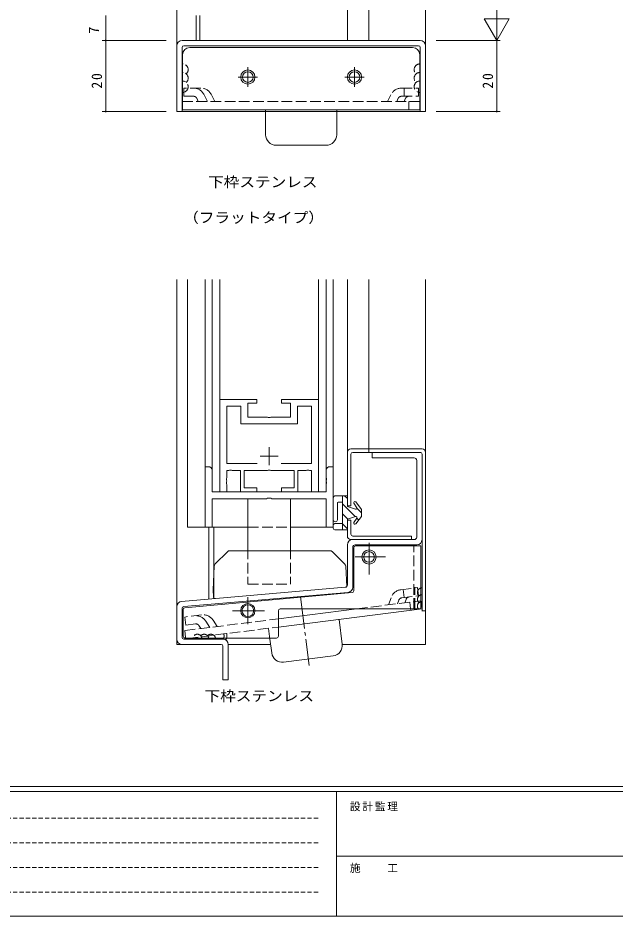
# Model space of a CAD drawing. Units: millimetres on the paper. Extents: x -420 to 373, y -297 to 267.
# Drawn here: x -249.7 to -81.7, y -297 to -44.4 of the extents above; entities that cross this region are included whole.
import ezdxf
from ezdxf.enums import TextEntityAlignment as Align

# ---------------------------------------------------------------- set-up
doc = ezdxf.new("R2010")
doc.units = ezdxf.units.MM
for name, pattern in [('CHAIN2', [12, 9, -1, 1, -1]), ('DASHED1', [1.8, 1.2, -0.6]), ('DASHED3', [4, 3, -1])]:
    doc.linetypes.add(name, pattern=pattern)
for name, color, linetype, lineweight in [('0-1_YKK_ZWAK', 7, 'Continuous', 9), ('0-3_YKK_11', 7, 'Continuous', 9), ('0-4_YKK_13', 4, 'Continuous', 9), ('0-5_YKK_D', 6, 'Continuous', 9), ('0-6_YKK_12', 2, 'Continuous', 9)]:
    doc.layers.add(name, color=color, linetype=linetype, lineweight=lineweight)
doc.layers.add('0-2_USER1', color=7, linetype='Continuous')
doc.styles.add('ＭＳ ゴシック', font='')
doc.styles.get('ＭＳ ゴシック').set_extended_font_data('MS Gothic')

msp = doc.modelspace()

# ---------------------------------------------------------------- linework, layer by layer
at = {"layer": '0-1_YKK_ZWAK'}
for p, q in [((352.3, -260.6), (-417.7, -260.6)), ((314.5, -262), (-417.7, -262)), ((-160.1, -262), (-160.1, -297)), ((-160.1, -280.199), (-31.3, -280.199)), ((-417.7, -297), (314.5, -297))]:
    msp.add_line(p, q, dxfattribs=at)
at = {"layer": '0-1_YKK_ZWAK', "linetype": 'DASHED1'}
for p, q in [((-413.101, -269.512), (-164.909, -269.512)), ((-413.101, -276.441), (-164.909, -276.441)), ((-413.101, -283.37), (-164.909, -283.37)), ((-413.101, -290.298), (-164.909, -290.298))]:
    msp.add_line(p, q, dxfattribs=at)
at = {"layer": '0-3_YKK_11'}
for p, q in [((-182.543, -151.65), (-192.893, -151.65)), ((-192.893, -151.65), (-192.893, -177.65)), ((-190.963, -153.58), (-186.973, -153.58)), ((-190.963, -169.72), (-190.963, -153.58)), ((-186.973, -153.58), (-186.973, -158.58)), ((-185.043, -152.75), (-182.543, -152.75)), ((-185.043, -156.65), (-185.043, -152.75)), ((-182.543, -152.75), (-182.543, -151.65)), ((-175.543, -151.65), (-175.543, -152.75)), ((-165.193, -151.65), (-175.543, -151.65)), ((-175.543, -152.75), (-173.043, -152.75)), ((-173.043, -152.75), (-173.043, -156.65)), ((-171.113, -153.58), (-167.123, -153.58)), ((-171.113, -158.58), (-171.113, -153.58)), ((-167.123, -153.58), (-167.123, -169.72)), ((-165.193, -177.65), (-165.193, -151.65)), ((-186.973, -158.58), (-171.113, -158.58)), ((-179.501, -156.65), (-185.043, -156.65)), ((-179.318, -156.77), (-179.501, -156.65)), ((-178.768, -156.77), (-179.318, -156.77)), ((-178.584, -156.65), (-178.768, -156.77)), ((-173.043, -156.65), (-178.584, -156.65)), ((-179.043, -165.15), (-179.043, -170.15)), ((-181.543, -167.65), (-176.543, -167.65)), ((-197.043, -170.6), (-196.093, -170.6)), ((-197.043, -187.6), (-197.043, -170.6)), ((-195.093, -171.6), (-195.093, -177.65)), ((-182.393, -169.72), (-190.963, -169.72)), ((-182.393, -169.72), (-190.963, -169.72)), ((-190.963, -171.65), (-190.351, -171.65)), ((-190.963, -173.692), (-190.963, -171.65)), ((-190.351, -171.65), (-190.168, -171.53)), ((-190.168, -171.53), (-189.618, -171.53)), ((-189.618, -171.53), (-189.434, -171.65)), ((-189.434, -171.65), (-187.143, -171.65)), ((-187.143, -171.65), (-187.143, -177.65)), ((-186.043, -171.65), (-179.501, -171.65)), ((-186.043, -176.55), (-186.043, -171.65)), ((-179.501, -171.65), (-179.318, -171.53)), ((-179.318, -171.53), (-178.768, -171.53)), ((-178.768, -171.53), (-178.584, -171.65)), ((-178.584, -171.65), (-172.043, -171.65)), ((-167.123, -169.72), (-175.692, -169.72)), ((-172.043, -171.65), (-172.043, -176.55)), ((-170.943, -171.65), (-168.651, -171.65)), ((-170.943, -177.65), (-170.943, -171.65)), ((-168.651, -171.65), (-168.468, -171.53)), ((-168.468, -171.53), (-167.918, -171.53)), ((-167.918, -171.53), (-167.734, -171.65)), ((-167.734, -171.65), (-167.123, -171.65)), ((-167.123, -171.65), (-167.123, -177.65)), ((-162.993, -173.637), (-162.993, -171.6)), ((-161.993, -170.6), (-161.043, -170.6)), ((-161.043, -170.6), (-161.043, -187.6)), ((-191.083, -173.875), (-190.963, -173.692)), ((-191.083, -174.425), (-191.083, -173.875)), ((-162.873, -173.82), (-162.993, -173.637)), ((-162.873, -174.37), (-162.873, -173.82)), ((-190.963, -174.608), (-191.083, -174.425)), ((-191.083, -174.875), (-190.963, -174.692)), ((-191.083, -175.425), (-191.083, -174.875)), ((-190.963, -175.608), (-191.083, -175.425)), ((-190.963, -174.692), (-190.963, -174.608)), ((-190.963, -177.65), (-190.963, -175.608)), ((-182.543, -176.55), (-186.043, -176.55)), ((-182.543, -177.65), (-182.543, -176.55)), ((-175.543, -176.55), (-175.543, -177.65)), ((-172.043, -176.55), (-175.543, -176.55)), ((-162.993, -174.553), (-162.873, -174.37)), ((-162.993, -174.637), (-162.993, -174.553)), ((-162.873, -174.82), (-162.993, -174.637)), ((-162.993, -175.553), (-162.873, -175.37)), ((-162.993, -177.65), (-162.993, -175.553)), ((-162.873, -175.37), (-162.873, -174.82)), ((-195.093, -177.65), (-162.993, -177.65)), ((-192.893, -177.65), (-190.963, -177.65)), ((-187.143, -177.65), (-182.543, -177.65)), ((-175.543, -177.65), (-170.943, -177.65)), ((-167.123, -177.65), (-165.193, -177.65)), ((-195.093, -179.6), (-195.093, -187.6)), ((-179.784, -179.6), (-195.093, -179.6)), ((-179.506, -179.412), (-179.784, -179.6)), ((-178.579, -179.412), (-179.506, -179.412)), ((-178.301, -179.6), (-178.579, -179.412)), ((-162.993, -179.6), (-178.301, -179.6)), ((-162.993, -187.6), (-162.993, -179.6)), ((-195.093, -187.6), (-197.043, -187.6)), ((-161.043, -187.6), (-162.993, -187.6))]:
    msp.add_line(p, q, dxfattribs=at)
for centre, start, end in [((-196.093, -171.6), 0, 89.99998), ((-161.993, -171.6), 90, 179.99998)]:
    msp.add_arc(centre, 1, start, end, dxfattribs=at)
at = {"layer": '0-4_YKK_13'}
for p, q in [((-205.043, -52.198), (-205.043, -70.698)), ((-136.543, -50.698), (-203.543, -50.698)), ((-203.543, -52.698), (-203.543, -70.698)), ((-203.043, -52.198), (-137.043, -52.198)), ((-138.693, -52.698), (-201.393, -52.698)), ((-136.543, -70.698), (-136.543, -52.698)), ((-135.043, -70.698), (-135.043, -52.198)), ((-203.393, -70.198), (-203.393, -54.698)), ((-136.693, -70.198), (-136.693, -54.698)), ((-203.543, -70.698), (-205.043, -70.698)), ((-203.543, -70.198), (-136.543, -70.198)), ((-203.393, -70.198), (-176.693, -70.198)), ((-180.043, -77.198), (-180.043, -70.198)), ((-163.393, -70.198), (-136.693, -70.198)), ((-160.043, -77.198), (-160.043, -70.198)), ((-135.043, -70.698), (-136.543, -70.698)), ((-177.043, -80.198), (-163.043, -80.198)), ((-157.048, -181.6), (-157.048, -166.596)), ((-156.048, -165.596), (-136.043, -165.595)), ((-155.548, -166.596), (-136.543, -166.595)), ((-151.043, -165.596), (-151.043, -166.596)), ((-150.043, -166.6), (-150.043, -168.1)), ((-135.043, -166.595), (-135.043, -211.1)), ((-156.048, -181.6), (-156.048, -167.096)), ((-138.243, -168.1), (-150.043, -168.1)), ((-137.543, -168.8), (-137.543, -190.399)), ((-136.043, -167.095), (-136.043, -211.1)), ((-136.043, -176.676), (-136.043, -191.099)), ((-161.043, -185.5), (-161.043, -179.3)), ((-157.043, -178.8), (-160.543, -178.8)), ((-158.443, -178.8), (-158.443, -188.4)), ((-157.043, -179.59), (-157.833, -178.8)), ((-157.043, -181.8), (-157.043, -178.8)), ((-185.043, -179.6), (-185.043, -193.6)), ((-173.043, -179.6), (-173.043, -193.6)), ((-159.843, -180.8), (-159.843, -185.5)), ((-159.643, -180.6), (-158.443, -180.6)), ((-154.818, -184.643), (-158.443, -181.018)), ((-157.048, -181.6), (-156.048, -181.6)), ((-157.043, -181.8), (-154.739, -182.584)), ((-154.389, -182.14), (-155.196, -180.86)), ((-154.708, -180.513), (-153.043, -182.6)), ((-156.928, -185.361), (-158.443, -183.847)), ((-153.043, -183.59), (-154.343, -182.29)), ((-153.043, -184.6), (-153.043, -182.6)), ((-158.443, -186.6), (-160.543, -186.6)), ((-157.043, -188.075), (-158.443, -186.675)), ((-157.048, -185.6), (-157.048, -190.097)), ((-157.048, -185.6), (-156.048, -185.6)), ((-157.043, -185.4), (-154.739, -184.616)), ((-157.043, -188.4), (-157.043, -185.4)), ((-156.048, -189.597), (-156.048, -185.6)), ((-154.389, -185.06), (-155.196, -186.34)), ((-154.708, -186.687), (-153.043, -184.6)), ((-153.85, -185.611), (-154.394, -185.067)), ((-161.043, -187.1), (-161.043, -187.9)), ((-160.543, -188.4), (-157.043, -188.4)), ((-156.048, -191.097), (-139.048, -191.097)), ((-155.548, -190.097), (-139.048, -190.097)), ((-155.543, -191.1), (-138.243, -191.099)), ((-139.048, -190.097), (-139.048, -191.097)), ((-190.769, -194.517), (-194.205, -197.952)), ((-161.951, -194.224), (-190.062, -194.224)), ((-157.809, -197.952), (-161.244, -194.517)), ((-157.043, -192.6), (-157.043, -203.821)), ((-155.543, -193.3), (-155.543, -204.463)), ((-155.245, -205.533), (-155.245, -193.4)), ((-154.843, -192.6), (-137.543, -192.599)), ((-154.745, -192.9), (-136.343, -192.9)), ((-136.343, -210.6), (-136.343, -192.9)), ((-194.843, -205.214), (-194.496, -198.607)), ((-157.214, -204.396), (-157.517, -198.607)), ((-157.683, -204.518), (-203.672, -208.482)), ((-203.086, -209.937), (-156.914, -205.958)), ((-155.701, -206.031), (-202.792, -210.263)), ((-194.843, -205.214), (-194.739, -207.195)), ((-205.043, -219.1), (-205.043, -209.976)), ((-203.543, -210.435), (-203.543, -218.6)), ((-203.247, -218.3), (-203.247, -210.761)), ((-176.443, -213.384), (-154.398, -210.6)), ((-176.443, -215.702), (-136.043, -210.6)), ((-176.443, -218.3), (-176.443, -211.1)), ((-175.943, -210.6), (-136.343, -210.6)), ((-139.243, -210.6), (-139.193, -210.998)), ((-135.043, -211.1), (-136.043, -211.1)), ((-158.48, -220.489), (-159.357, -213.545)), ((-203.043, -219.1), (-192.043, -219.1)), ((-176.943, -218.8), (-202.747, -218.8)), ((-202.564, -218.605), (-202.515, -218.995)), ((-202.515, -218.995), (-202.041, -218.936)), ((-178.323, -222.996), (-178.815, -219.1)), ((-192.543, -220.6), (-203.543, -220.6)), ((-192.043, -221.1), (-192.043, -230.6)), ((-190.543, -230.6), (-190.543, -220.6)), ((-174.97, -225.596), (-161.081, -223.842)), ((-192.043, -230.6), (-190.543, -230.6))]:
    msp.add_line(p, q, dxfattribs=at)
at = {"layer": '0-4_YKK_13', "linetype": 'CHAIN2'}
for p, q in [((-185.043, -58.248), (-185.043, -63.748)), ((-185.043, -58.498), (-185.043, -63.498)), ((-155.043, -58.248), (-155.043, -63.748)), ((-155.043, -58.498), (-155.043, -63.498)), ((-187.793, -60.998), (-182.293, -60.998)), ((-182.543, -60.998), (-187.543, -60.998)), ((-157.793, -60.998), (-152.293, -60.998)), ((-152.543, -60.998), (-157.543, -60.998)), ((-150.943, -192.026), (-150.943, -200.889)), ((-146.329, -196), (-154.893, -196)), ((-185.043, -207.279), (-185.043, -214.921)), ((-170.24, -207.187), (-167.802, -226.486)), ((-180.373, -211.1), (-189.712, -211.1))]:
    msp.add_line(p, q, dxfattribs=at)
at = {"layer": '0-4_YKK_13', "linetype": 'DASHED3'}
for p, q in [((-198.261, -64.098), (-203.043, -64.098)), ((-203.043, -64.098), (-203.043, -66.398)), ((-141.824, -64.098), (-137.043, -64.098)), ((-141.1, -64.098), (-141.1, -66.398)), ((-137.043, -64.098), (-137.043, -66.398)), ((-203.543, -67.898), (-136.543, -67.898)), ((-203.543, -67.898), (-203.543, -70.198)), ((-200.324, -66.398), (-203.043, -66.398)), ((-199.42, -66.97), (-198.981, -67.898)), ((-197.342, -65.986), (-196.436, -67.898)), ((-194.373, -67.898), (-195.279, -65.986)), ((-145.712, -67.898), (-144.807, -65.986)), ((-142.728, -66.97), (-143.167, -67.898)), ((-141.824, -66.398), (-137.043, -66.398)), ((-140.665, -66.97), (-141.104, -67.898)), ((-139.718, -67.898), (-139.718, -70.198)), ((-136.543, -67.898), (-136.543, -70.198)), ((-185.043, -193.6), (-185.043, -203.6)), ((-173.043, -193.6), (-173.043, -203.6)), ((-138.343, -210.6), (-138.343, -192.9)), ((-185.043, -203.6), (-173.043, -203.6)), ((-142.047, -205.21), (-137.303, -204.611)), ((-138.043, -210.6), (-138.043, -204.444)), ((-137.303, -204.611), (-137.015, -206.893)), ((-141.759, -207.492), (-137.015, -206.893)), ((-141.328, -205.119), (-141.04, -207.401)), ((-154.398, -210.6), (-136.331, -208.318)), ((-145.428, -209.467), (-144.769, -207.456)), ((-142.584, -208.173), (-142.903, -209.148)), ((-140.537, -207.914), (-140.857, -208.89)), ((-139.481, -208.716), (-139.243, -210.6)), ((-136.331, -208.318), (-136.043, -210.6)), ((-202.803, -216.713), (-176.443, -213.384)), ((-198.039, -212.282), (-202.783, -212.881)), ((-202.783, -212.881), (-202.495, -215.163)), ((-196.89, -214.039), (-195.752, -215.823)), ((-193.706, -215.565), (-194.844, -213.781)), ((-202.803, -216.713), (-202.564, -218.605)), ((-199.798, -214.822), (-202.495, -215.163)), ((-202.041, -218.936), (-176.443, -215.702)), ((-198.829, -215.276), (-198.277, -216.142)), ((-178.815, -219.1), (-179.2, -216.051))]:
    msp.add_line(p, q, dxfattribs=at)
at = {"layer": '0-4_YKK_13'}
for centre, radius in [((-185.043, -60.998), 2), ((-185.043, -60.998), 1.5), ((-155.043, -60.998), 2), ((-155.043, -60.998), 1.5), ((-150.943, -196), 2), ((-150.943, -196), 1.5), ((-185.043, -211.1), 2), ((-185.043, -211.1), 1.65)]:
    msp.add_circle(centre, radius, dxfattribs=at)
for centre, radius, start, end in [((-203.543, -52.198), 1.5, 89.99998, 179.99998), ((-203.043, -52.698), 0.5, 89.99998, 179.99998), ((-201.393, -54.698), 2, 89.99998, 179.99998), ((-138.693, -54.698), 2, 359.99998, 89.99998), ((-137.043, -52.698), 0.5, 359.99998, 89.99998), ((-136.543, -52.198), 1.5, 359.99998, 89.99998), ((-203.435, -58.901), 1.6, 83.08038, 90.00043), ((-136.65, -58.901), 1.6, 89.99956, 96.91943), ((-203.436, -61.301), 1.6, 83.07686, 90.00043), ((-136.65, -61.301), 1.6, 89.99956, 96.92296), ((-203.436, -63.701), 1.6, 83.0773, 89.99998), ((-136.65, -63.701), 1.6, 89.99998, 96.92252), ((-203.436, -63.701), 1.6, 266.16002, 276.92268), ((-136.65, -63.701), 1.6, 263.07747, 273.84013), ((-177.043, -77.198), 3, 180, 270), ((-163.043, -77.198), 3, 270, 0), ((-156.048, -166.596), 1, 90.00203, 180), ((-155.548, -167.096), 0.5, 90.00203, 180), ((-136.543, -167.095), 0.5, 0, 90.00203), ((-136.043, -166.595), 1, 0, 90.00203), ((-138.243, -168.8), 0.7, 0, 90), ((-160.543, -179.3), 0.5, 90, 180), ((-159.643, -180.8), 0.2, 90, 180), ((-154.943, -180.7), 0.3, 38.58965, 212.24754), ((-154.643, -182.3), 0.3, 251.20265, 32.24754), ((-160.443, -185.5), 0.6, 180, 0), ((-160.543, -187.1), 0.5, 90, 180), ((-154.943, -186.5), 0.3, 147.75244, 321.41034), ((-154.643, -184.9), 0.3, 327.75244, 108.79733), ((-160.543, -187.9), 0.5, 180, 270), ((-156.048, -190.097), 1, 180, 270), ((-155.543, -192.6), 1.5, 90.00203, 180), ((-155.548, -189.597), 0.5, 180, 270), ((-138.243, -190.399), 0.7, 270.00203, 0), ((-137.543, -191.099), 1.5, 270.00203, 0), ((-190.062, -195.224), 1, 90, 135), ((-161.951, -195.224), 1, 44.99998, 90), ((-154.843, -193.3), 0.7, 90.00203, 180), ((-154.745, -193.4), 0.5, 90, 180), ((-193.498, -198.66), 1, 135, 177), ((-158.516, -198.66), 1, 2.99998, 44.99998), ((-157.743, -203.821), 0.7, 274.92564, 0), ((-157.043, -204.463), 1.5, 274.92564, 0), ((-155.745, -205.533), 0.5, 275.13495, 0), ((-203.543, -209.976), 1.5, 94.92564, 180), ((-194.24, -207.169), 0.5, 182.99998, 274.99998), ((-203.043, -210.435), 0.5, 94.92564, 180), ((-202.747, -210.761), 0.5, 95.13495, 180), ((-175.943, -211.1), 0.5, 90, 180), ((-203.543, -219.1), 1.5, 180, 270), ((-203.043, -218.6), 0.5, 180, 270), ((-202.747, -218.3), 0.5, 180, 270), ((-192.043, -220.6), 1.5, 0, 90), ((-176.943, -218.3), 0.5, 270, 0), ((-192.543, -221.1), 0.5, 0, 90), ((-161.457, -220.865), 3, 277.19829, 7.19829), ((-175.346, -222.62), 3, 187.19829, 277.19829)]:
    msp.add_arc(centre, radius, start, end, dxfattribs=at)
at = {"layer": '0-4_YKK_13', "linetype": 'DASHED3'}
for centre, radius, start, end in [((-203.435, -58.901), 1.6, 311.40683, 83.08038), ((-136.65, -58.901), 1.6, 96.91943, 228.59315), ((-203.436, -61.301), 1.6, 311.40962, 83.07686), ((-136.65, -61.301), 1.6, 96.92296, 228.59036), ((-203.436, -63.701), 1.6, 276.92268, 83.0773), ((-136.65, -63.701), 1.6, 96.92252, 263.07747), ((-200.324, -67.398), 3.3, 25.3376, 90), ((-198.261, -67.398), 3.3, 25.3376, 90), ((-141.824, -67.398), 3.3, 90, 154.66238), ((-200.324, -67.398), 1, 25.3376, 90), ((-141.824, -67.398), 1, 89.99998, 154.66238), ((-139.761, -67.398), 1, 89.99998, 154.66238), ((-141.633, -208.484), 3.3, 97.19829, 161.86069), ((-136.059, -205.983), 1.28, 90, 228.59315), ((-136.059, -207.903), 1.28, 90, 228.59036), ((-141.633, -208.484), 1, 97.19829, 161.86069), ((-139.587, -208.225), 1, 97.19829, 161.86069), ((-136.059, -209.823), 1.28, 89.27542, 273.83997), ((-199.672, -215.814), 3.3, 32.5359, 97.19829), ((-197.626, -215.556), 3.3, 32.5359, 97.19829), ((-199.672, -215.814), 1, 32.5359, 97.19829), ((-199.267, -219.014), 1.28, 0, 183.83997), ((-197.347, -219.014), 1.28, 0, 138.59036), ((-195.427, -219.014), 1.28, 0, 138.59315), ((-193.27, -218.228), 1.54, 325.51653, 22.1467), ((-193.112, -218.171), 2.2, 331.04678, 16.63698)]:
    msp.add_arc(centre, radius, start, end, dxfattribs=at)
at = {"layer": '0-5_YKK_D'}
for p, q in [((-115.043, -50.698), (-115.043, -38.573)), ((-225.043, -43.698), (-225.043, -50.698)), ((-111.543, -44.636), (-118.543, -44.636)), ((-115.043, -50.698), (-118.543, -44.636)), ((-115.043, -50.698), (-111.543, -44.636)), ((-208.043, -50.698), (-226.043, -50.698)), ((-208.043, -50.698), (-226.043, -50.698)), ((-225.043, -50.698), (-225.043, -70.698)), ((-132.043, -50.698), (-114.043, -50.698)), ((-132.043, -50.698), (-114.043, -50.698)), ((-115.043, -50.698), (-115.043, -70.698)), ((-208.043, -70.698), (-226.043, -70.698)), ((-132.043, -70.698), (-114.043, -70.698))]:
    msp.add_line(p, q, dxfattribs=at)
for centre, start, end in [((-225.043, -50.698), 90, 270), ((-225.043, -50.698), 90, 270), ((-225.043, -50.698), 270, 90), ((-225.043, -50.698), 270, 90), ((-225.043, -70.698), 90, 270), ((-225.043, -70.698), 270, 90), ((-115.043, -70.698), 90, 270), ((-115.043, -70.698), 270, 90)]:
    msp.add_arc(centre, 0.106, start, end, dxfattribs=at)
at = {"layer": '0-6_YKK_12'}
for p, q in [((-205.043, 42.252), (-205.043, -70.698)), ((-157.043, -50.698), (-157.043, 42.252)), ((-151.043, -50.698), (-151.043, 42.252)), ((-135.043, 42.252), (-135.043, -70.698)), ((-199.543, -43.698), (-199.543, -50.698)), ((-198.543, -43.698), (-198.543, -50.698)), ((-198.543, -50.698), (-199.543, -50.698)), ((-149.143, -50.698), (-153.043, -50.698)), ((-135.043, -70.698), (-205.043, -70.698)), ((-205.043, -117.895), (-205.043, -220.6)), ((-202.043, -187.6), (-202.043, -117.895)), ((-197.043, -117.895), (-197.043, -173.575)), ((-195.093, -117.895), (-195.093, -177.35)), ((-192.893, -117.895), (-192.893, -177.65)), ((-165.193, -177.65), (-165.193, -117.895)), ((-162.993, -177.35), (-162.993, -117.895)), ((-161.043, -117.895), (-161.043, -170.6)), ((-157.043, -117.895), (-157.043, -178.894)), ((-151.042, -117.895), (-151.042, -166.6)), ((-135.043, -117.895), (-135.043, -175.9)), ((-202.043, -187.6), (-185.043, -187.6)), ((-196.043, -187.6), (-196.043, -207.813)), ((-194.643, -187.6), (-194.643, -207.69)), ((-173.043, -187.6), (-162.443, -187.6)), ((-135.043, -200.554), (-135.043, -220.6)), ((-205.043, -220.6), (-203.543, -220.604)), ((-190.551, -220.6), (-178.625, -220.6)), ((-158.468, -220.6), (-135.043, -220.6))]:
    msp.add_line(p, q, dxfattribs=at)
at = {"layer": '0-6_YKK_12', "linetype": 'DASHED3'}
msp.add_line((-185.043, -187.6), (-173.043, -187.6), dxfattribs=at)

# ---------------------------------------------------------------- texts
at = {"layer": '0-1_YKK_ZWAK', "char_height": 2.199, "attachment_point": 7, "style": 'ＭＳ ゴシック'}
for s, insert in [('\\T1.17;設計監理', (-156.331, -267.533)), ('\\T1.17;施\u3000\u3000工', (-156.331, -284.854))]:
    msp.add_mtext(s, dxfattribs=dict(at, insert=insert))
at = {"layer": '0-2_USER1', "style": 'ＭＳ ゴシック', "width": 1.1}
for s, p in [('下枠ステンレス', (-196.243, -92.855)), ('（フラットタイプ）', (-203.234, -102.855)), ('下枠ステンレス', (-197.228, -237.433))]:
    msp.add_text(s, height=2.933, dxfattribs=at).set_placement(p, align=Align.BOTTOM_LEFT)
at = {"layer": '0-5_YKK_D', "color": 7, "style": 'ＭＳ ゴシック'}
msp.add_text('7', height=2.933, rotation=90, dxfattribs=at).set_placement((-226.043, -48.798), align=Align.BOTTOM_LEFT)
at = {"layer": '0-5_YKK_D', "color": 7, "char_height": 2.933, "attachment_point": 7, "rotation": 90, "style": 'ＭＳ ゴシック'}
for insert in [(-226.043, -64.218), (-116.043, -64.218)]:
    msp.add_mtext('\\T1.27;\\W0.95;20', dxfattribs=dict(at, insert=insert))

doc.saveas('drawing.dxf')
